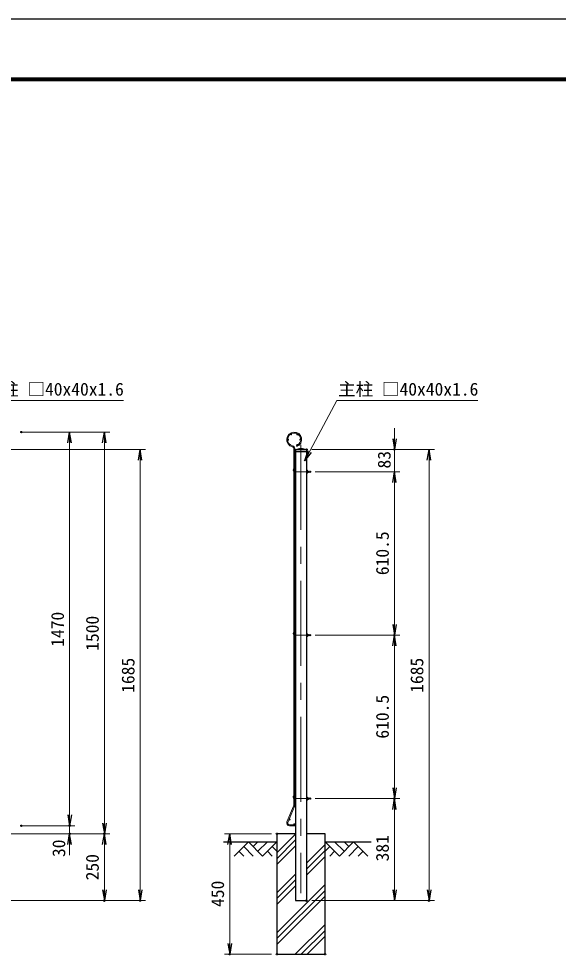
# Model space of a CAD drawing. Units: millimetres, scale not verified. Extents: x -4200 to 4200, y -2970 to 2970.
# Drawn here: x -735 to 1280, y -535 to 2970 of the extents above; entities that cross this region are included whole.
import ezdxf
from ezdxf.enums import TextEntityAlignment as Align

# ---------------------------------------------------------------- set-up
doc = ezdxf.new("R2010")
doc.units = ezdxf.units.MM
doc.header["$LTSCALE"] = 10
doc.header["$PDMODE"] = 32
doc.header["$PDSIZE"] = 5
doc.linetypes.add('USER1', pattern=[50.8, 31.75, -6.35, 6.35, -6.35])
for name, color, linetype, lineweight in [('0-1_D-BGD', 7, 'Continuous', 25), ('0-2_D-STR4', 7, 'Continuous', 25), ('0-3_D-STR-DIM', 7, 'Continuous', 13), ('0-4_D-STR3', 3, 'Continuous', 13), ('0-5_D-BMK', 2, 'USER1', 13), ('0-6_D-STR1', 1, 'Continuous', 25), ('0-7_D-STR2', 7, 'Continuous', 13), ('0-8_D-DCR-HCH', 7, 'Continuous', 13), ('0-B_D-STR-TXT', 7, 'Continuous', 25), ('0-C_D-TTL', 7, 'Continuous', 25)]:
    doc.layers.add(name, color=color, linetype=linetype, lineweight=lineweight)
doc.layers.add('0-9_0', color=7, linetype='Continuous')
doc.layers.add('0-A_Defpoints', color=7, linetype='Continuous')
doc.styles.add('ＭＳ ゴシック', font='')
doc.styles.get('ＭＳ ゴシック').set_extended_font_data('MS Gothic')

# ---------------------------------------------------------------- blocks, each defined once
blk = doc.blocks.new('_Open')
at = {"layer": '0-9_0'}
blk.add_line((-10, 1.667), (0, 0), dxfattribs=at)
blk.add_lwpolyline([(-10, -1.667), (0, 0), (-10, 0)], dxfattribs=at)

msp = doc.modelspace()

# ---------------------------------------------------------------- linework, layer by layer
at = {"layer": '0-1_D-BGD'}
for p, q in [((29.37, -103.62), (229.37, -103.62)), ((409.37, -103.62), (581.9, -103.62))]:
    msp.add_line(p, q, dxfattribs=at)
at = {"layer": '0-2_D-STR4'}
msp.add_lwpolyline([(299.37, -73.62), (229.37, -73.62), (229.37, -523.62), (409.37, -523.62), (409.37, -73.62), (339.37, -73.62)], dxfattribs=at)
at = {"layer": '0-3_D-STR-DIM'}
for p, q in [((668.56, 1401.38), (668.56, 1441.38)), ((-724.99, 1426.38), (-524.99, 1426.38)), ((-704.99, 1426.38), (-394.99, 1426.38)), ((-544.99, 1386.38), (-544.99, -3.62)), ((-414.99, 1386.38), (-414.99, -33.62)), ((-959.45, 1361.38), (-261.49, 1361.38)), ((360.37, 1361.38), (688.56, 1361.38)), ((360.37, 1361.38), (817.56, 1361.38)), ((668.56, 1278.38), (668.56, 1361.38)), ((-281.49, 1321.38), (-281.49, -283.62)), ((797.56, 1321.38), (797.56, -283.62)), ((372.7, 1278.38), (688.56, 1278.38)), ((372.7, 1278.38), (688.56, 1278.38)), ((668.56, 1238.38), (668.56, 1198.38)), ((668.56, 1238.38), (668.56, 707.88)), ((372.7, 667.88), (688.56, 667.88)), ((372.7, 667.88), (688.56, 667.88)), ((668.56, 627.88), (668.56, 97.38)), ((-544.99, -3.62), (-544.99, 36.38)), ((372.7, 57.38), (688.56, 57.38)), ((372.7, 57.38), (688.56, 57.38)), ((668.56, -283.62), (668.56, 17.38)), ((-724.99, -43.62), (-524.99, -43.62)), ((-704.99, -43.62), (-524.99, -43.62)), ((-544.99, -43.62), (-544.99, -73.62)), ((-890.45, -73.62), (-524.99, -73.62)), ((-890.45, -73.62), (-394.99, -73.62)), ((-870.45, -73.62), (-394.99, -73.62)), ((209.37, -73.62), (32.97, -73.62)), ((-544.99, -113.62), (-544.99, -153.62)), ((-414.99, -113.62), (-414.99, -283.62)), ((52.97, -113.62), (52.97, -483.62)), ((-960.45, -323.62), (-394.99, -323.62)), ((-960.45, -323.62), (-261.49, -323.62)), ((359.37, -323.62), (688.56, -323.62)), ((359.37, -323.62), (817.56, -323.62)), ((209.37, -523.62), (32.97, -523.62))]:
    msp.add_line(p, q, dxfattribs=at)
at = {"layer": '0-4_D-STR3'}
for p, q in [((291.74, 1288.27), (292.17, 1288.84)), ((298.87, 1289.09), (295.77, 1291.43)), ((295.89, 1285.14), (298.87, 1289.09)), ((297.97, 1280.98), (299.37, 1280.98)), ((297.97, 1275.78), (299.37, 1275.78)), ((343.5, 1283.9), (339.37, 1283.9)), ((339.37, 1283.9), (339.37, 1272.85)), ((343.5, 1281.14), (339.37, 1281.14)), ((343.5, 1275.61), (339.37, 1275.61)), ((343.5, 1272.85), (339.37, 1272.85)), ((344, 1282.53), (344, 1274.04)), ((344, 1275.78), (348.01, 1275.78)), ((291.74, 677.77), (292.17, 678.34)), ((298.87, 678.59), (295.77, 680.93)), ((295.89, 674.64), (298.87, 678.59)), ((297.97, 670.48), (299.37, 670.48)), ((343.5, 673.4), (339.37, 673.4)), ((339.37, 673.4), (339.37, 662.35)), ((343.5, 670.64), (339.37, 670.64)), ((344, 672.03), (344, 663.54)), ((297.97, 665.28), (299.37, 665.28)), ((343.5, 665.11), (339.37, 665.11)), ((343.5, 662.35), (339.37, 662.35)), ((344, 665.28), (348.01, 665.28)), ((298.87, 68.09), (295.77, 70.43)), ((291.74, 67.27), (292.17, 67.84)), ((295.89, 64.14), (298.87, 68.09)), ((297.97, 59.98), (299.37, 59.98)), ((297.97, 54.78), (299.37, 54.78)), ((339.37, 62.9), (339.37, 51.85)), ((343.5, 62.9), (339.37, 62.9)), ((343.5, 60.14), (339.37, 60.14)), ((343.5, 54.61), (339.37, 54.61)), ((343.5, 51.85), (339.37, 51.85)), ((344, 61.53), (344, 53.04)), ((344, 54.78), (348.01, 54.78))]:
    msp.add_line(p, q, dxfattribs=at)
for points in [[(344, 1280.98), (348.01, 1280.98), (348.01, 1275.78)], [(344, 670.48), (348.01, 670.48), (348.01, 665.28)], [(344, 59.98), (348.01, 59.98), (348.01, 54.78)]]:
    msp.add_lwpolyline(points, dxfattribs=at)
for centre, radius, start, end in [((297.97, 1283.58), 7.8, 143, 221.96156), ((297.97, 1283.58), 2.6, 143, 147.797), ((297.97, 1283.58), 2.6, 212.203, 270), ((297.97, 1283.58), 7.8, 253.6171, 270), ((339.34, 1275.59), 0.031, 40.87793, 319.12207), ((336.12, 1278.38), 7.88, 339.48158, 20.51842), ((341.88, 1274.23), 2.13, 319.53759, 40.46241), ((341.85, 1282.52), 2.16, 320.19668, 39.80332), ((344.97, 1278.38), 4, 319.4584, 40.5416), ((297.97, 673.08), 7.8, 143, 221.96156), ((297.97, 673.08), 2.6, 143, 147.797), ((297.97, 673.08), 2.6, 212.203, 270), ((336.12, 667.88), 7.88, 339.48158, 20.51842), ((341.85, 672.02), 2.16, 320.19668, 39.80332), ((344.97, 667.88), 4, 319.4584, 40.5416), ((297.97, 673.08), 7.8, 253.6171, 270), ((339.34, 665.09), 0.031, 40.87793, 319.12207), ((341.88, 663.73), 2.13, 319.53759, 40.46241), ((297.97, 62.58), 7.8, 143, 221.96156), ((297.97, 62.58), 2.6, 143, 147.797), ((297.97, 62.58), 2.6, 212.203, 270), ((297.97, 62.58), 7.8, 253.6171, 270), ((339.34, 54.59), 0.031, 40.87793, 319.12207), ((336.12, 57.38), 7.88, 339.48158, 20.51842), ((341.88, 53.23), 2.13, 319.53759, 40.46241), ((341.85, 61.52), 2.16, 320.19668, 39.80332), ((344.97, 57.38), 4, 319.4584, 40.5416)]:
    msp.add_arc(centre, radius, start, end, dxfattribs=at)
at = {"layer": '0-5_D-BMK'}
for p, q in [((319.37, 1378.88), (319.37, -295.38)), ((299.37, 1278.38), (352.7, 1278.38)), ((299.37, 667.88), (352.7, 667.88)), ((299.37, 57.38), (352.7, 57.38))]:
    msp.add_line(p, q, dxfattribs=at)
at = {"layer": '0-6_D-STR1'}
for p, q in [((298.37, 1361.38), (313.37, 1365.38)), ((298.37, 1361.38), (340.37, 1361.38)), ((298.37, 1361.38), (298.37, 1354.38)), ((298.37, 1354.38), (340.37, 1354.38)), ((299.37, 1354.38), (299.37, -323.62)), ((313.37, 1365.38), (325.37, 1365.38)), ((325.37, 1365.38), (340.37, 1361.38)), ((339.37, 1354.38), (339.37, -323.62)), ((340.37, 1361.38), (340.37, 1354.38)), ((299.37, -323.62), (339.37, -323.62))]:
    msp.add_line(p, q, dxfattribs=at)
at = {"layer": '0-7_D-STR2'}
for p, q in [((302.81, 1375.63), (304.11, 1372.28)), ((292.17, 31.43), (292.17, 1364.97)), ((295.77, 31.43), (295.77, 1364.97)), ((266.76, -29.72), (291.66, 28.93)), ((270.08, -31.12), (294.97, 27.53)), ((297.77, -40.02), (275.97, -40.02)), ((297.77, -43.62), (275.97, -43.62)), ((297.77, -40.02), (297.77, -43.62))]:
    msp.add_line(p, q, dxfattribs=at)
for centre in [(282.67, 1417.95), (305.27, 1417.95), (271.37, 1398.38), (305.27, 1378.8), (316.57, 1398.38), (297.57, 1282.38), (297.57, 1137.38), (297.57, 992.38), (297.57, 847.38), (297.57, 702.38), (297.57, 671.88), (297.57, 642.08), (297.57, 497.08), (297.57, 352.08), (297.57, 207.08), (297.57, 61.38), (276.5, -20.6), (294.27, -38.22)]:
    msp.add_circle(centre, 1.8, dxfattribs=at)
for centre, radius, start, end in [((293.97, 1398.38), 28, 291.25, 256.20952), ((293.97, 1398.38), 24.4, 291.25, 256.20952), ((285.77, 1364.97), 6.4, 0, 76.20952), ((285.77, 1364.97), 10, 0, 76.20952), ((285.77, 31.43), 6.4, 337, 0), ((285.77, 31.43), 10, 337, 0), ((275.97, -33.62), 10, 157, 270), ((275.97, -33.62), 6.4, 157, 270)]:
    msp.add_arc(centre, radius, start, end, dxfattribs=at)
at = {"layer": '0-8_D-DCR-HCH'}
for p, q in [((122.94, -103.62), (69.73, -156.84)), ((122.94, -103.62), (176.15, -156.84)), ((140.68, -121.36), (158.42, -103.62)), ((158.42, -139.1), (193.89, -103.62)), ((176.15, -156.84), (229.37, -103.62)), ((229.37, -144.83), (299.37, -74.83)), ((229.37, -166.93), (299.37, -96.93)), ((462.58, -156.84), (409.37, -103.62)), ((480.32, -139.1), (444.84, -103.62)), ((515.79, -103.62), (462.58, -156.84)), ((498.15, -121.45), (480.32, -103.62)), ((515.79, -103.62), (569, -156.84)), ((87.47, -139.1), (105.29, -156.84)), ((105.21, -121.36), (140.84, -156.84)), ((193.89, -139.1), (211.71, -156.84)), ((211.63, -121.36), (229.37, -139.02)), ((229.37, -189.02), (299.37, -119.02)), ((339.37, -184.03), (409.37, -114.03)), ((339.37, -206.13), (409.37, -136.13)), ((427.1, -121.36), (409.37, -139.02)), ((444.84, -139.1), (427.02, -156.84)), ((533.53, -121.36), (497.89, -156.84)), ((551.27, -139.1), (533.45, -156.84)), ((339.37, -228.22), (409.37, -158.22)), ((229.37, -294.03), (299.37, -224.03)), ((229.37, -316.13), (299.37, -246.13)), ((229.37, -443.23), (409.37, -263.23)), ((229.37, -338.22), (299.37, -268.22)), ((229.37, -465.33), (409.37, -285.33)), ((229.37, -487.42), (409.37, -307.42)), ((298.17, -523.62), (409.37, -412.43)), ((320.27, -523.62), (409.37, -434.53)), ((342.37, -523.62), (409.37, -456.62))]:
    msp.add_line(p, q, dxfattribs=at)
at = {"layer": '0-A_Defpoints'}
for p in [(-724.99, 1426.38), (340.37, 1361.38), (668.56, 1361.38), (352.7, 1278.38), (352.7, 667.88), (668.56, 667.88), (352.7, 57.38), (668.56, 57.38), (-724.99, -43.62), (-544.99, -43.62), (-544.99, -73.62), (-414.99, -73.62), (229.37, -73.62), (-414.99, -323.62), (-281.49, -323.62), (339.37, -323.62), (797.56, -323.62), (52.97, -523.62), (229.37, -523.62), (229.37, -523.62), (409.37, -523.62)]:
    msp.add_point(p, dxfattribs=at)
at = {"layer": '0-B_D-STR-TXT', "lineweight": 13}
for points in [[(-344.06, 1543.89), (-871.3, 1543.89), (-991.09, 1320.25)], [(980.33, 1543.89), (453.09, 1543.89), (333.3, 1320.25)]]:
    msp.add_lwpolyline(points, dxfattribs=at)
at = {"layer": '0-C_D-TTL', "color": 2}
msp.add_lwpolyline([(-4200, 2970), (4200, 2970), (4200, -2970), (-4200, -2970)], close=True, dxfattribs=at)
at = {"layer": '0-C_D-TTL'}
for points in [[(-3930, 2750), (3930, 2750), (3930, -2750), (-3930, -2750)], [(-3927.5, 2747.5), (3927.5, 2747.5), (3927.5, -2747.5), (-3927.5, -2747.5)], [(-3925, 2745), (3925, 2745), (3925, -2745), (-3925, -2745)], [(-3922.5, 2742.5), (3922.5, 2742.5), (3922.5, -2742.5), (-3922.5, -2742.5)], [(-3920, 2740), (3920, 2740), (3920, -2740), (-3920, -2740)]]:
    msp.add_lwpolyline(points, close=True, dxfattribs=at)

# ---------------------------------------------------------------- block references
at = {"layer": '0-3_D-STR-DIM', "xscale": 4, "yscale": 4}
for p, rotation in [((-544.99, 1426.38), 90), ((-414.99, 1426.38), 90), ((668.56, 1361.38), 270), ((-281.49, 1361.38), 90), ((797.56, 1361.38), 90), ((668.56, 1278.38), 90), ((668.56, 1278.38), 90), ((668.56, 667.88), 270), ((668.56, 667.88), 90), ((668.56, 57.38), 270), ((668.56, 57.38), 90), ((-544.99, -43.62), 270), ((-544.99, -43.62), 270), ((-414.99, -73.62), 270), ((-544.99, -73.62), 90), ((-414.99, -73.62), 90), ((52.97, -73.62), 90), ((-414.99, -323.62), 270), ((-281.49, -323.62), 270), ((668.56, -323.62), 270), ((797.56, -323.62), 270), ((52.97, -523.62), 270)]:
    msp.add_blockref('_Open', p, dxfattribs=dict(at, rotation=rotation))
at = {"layer": '0-B_D-STR-TXT', "xscale": 4, "yscale": 4, "rotation": 241.82519}
msp.add_blockref('_Open', (332.36, 1318.48), dxfattribs=at)

# ---------------------------------------------------------------- texts
at = {"layer": '0-3_D-STR-DIM', "style": 'ＭＳ ゴシック'}
for s, p in [('83', (668.56, 1290.32)), ('610.5', (661.81, 892.03)), ('1470', (-551.74, 624.48)), ('1500', (-421.74, 609.48)), ('1685', (-288.24, 452.63)), ('1685', (790.81, 452.63)), ('610.5', (661.81, 281.53)), ('30', (-546.86, -160.71)), ('381', (661.81, -176.92)), ('250', (-421.74, -247.62)), ('450', (46.23, -347.12))]:
    msp.add_text(s, height=48.09, rotation=90, dxfattribs=at).set_placement(p, align=Align.BOTTOM_LEFT)
at = {"layer": '0-B_D-STR-TXT', "style": 'ＭＳ ゴシック'}
for p in [(-866.45, 1548.15), (457.94, 1548.15)]:
    msp.add_text('主柱 □40x40x1.6', height=48.09, dxfattribs=at).set_placement(p, align=Align.BOTTOM_LEFT)

doc.saveas('drawing.dxf')
